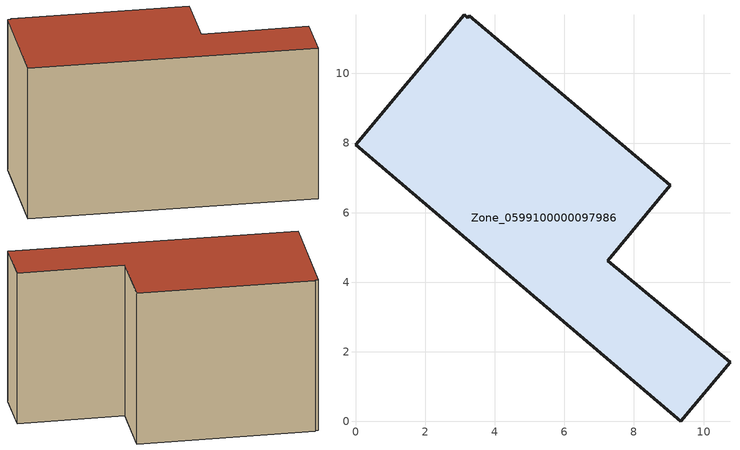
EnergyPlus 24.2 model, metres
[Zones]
Zone_0599100000097986
 floor ground (C_G): 3.27,11.65 9.05,6.78 7.25,4.62 10.76,1.7 9.35,0 0,7.95 3.13,11.69 3.22,11.6 z0
 wall outside (C_F): 9.35,0 10.76,1.7 7.25,4.62 9.05,6.78 3.27,11.65 3.22,11.6 3.13,11.69 0,7.95 9.35,0 z0:6.93
 roof outside (C_R): 9.05,6.78 3.27,11.65 3.22,11.6 3.13,11.69 0,7.95 9.35,0 10.76,1.7 7.25,4.62 z6.93
[BUILDING]
Pand.0599100000097986: North Axis=0; Terrain=City; Loads Convergence Tolerance Value=0.04; Temperature Convergence Tolerance Value=0.4; Solar Distribution=FullExterior; Maximum Number of Warmup Days=25; Minimum Number of Warmup Days=1
[Site:Location]
Rotterdam.The.Hague.AP_ZH_NLD Design_Conditions: Latitude=51.96; Longitude=4.45; Time Zone=1; Elevation=-4.5
[SITE:GROUNDTEMPERATURE:BUILDINGSURFACE]
18, 18, 18, 18, 18, 18, 18, 18, 18, 18, 18, 18
[MATERIAL] Thermal Absorptance=0.9; Solar Absorptance=0.7; Visible Absorptance=0.7
Name | Roughness | Thickness | Conductivity | Density | Specific Heat
G.TI.1946 | MediumSmooth | 0.15 | 1 | 540 | 1210
F.TI.1946 | Rough | 0.3 | 0.857143 | 1920 | 840
R.TI.1946 | MediumRough | 0.2 | 0.1 | 1500 | 1000
[CONSTRUCTION]
C_G: G.TI.1946
C_F: F.TI.1946
C_R: R.TI.1946
[ZONE]
Zone_0599100000097986: Type=1; Multiplier=1; Ceiling Height=Autocalculate; Volume=Autocalculate; Floor Area=autocalculate; Part of Total Floor Area=Yes
[ZONEINFILTRATION:DESIGNFLOWRATE]
Infil_Zone_0599100000097986: Zone or ZoneList or Space or SpaceList=Zone_0599100000097986; Schedule=AlwaysOn; Design Flow Rate Calculation Method=Flow/Area; Flow Rate per Floor Area=0.003; Constant Term Coefficient=1; Temperature Term Coefficient=0; Velocity Term Coefficient=0; Velocity Squared Term Coefficient=0
[HVACTEMPLATE:ZONE:IDEALLOADSAIRSYSTEM]
Zone_0599100000097986: Maximum Heating Supply Air Temperature=50; Minimum Cooling Supply Air Temperature=13; Maximum Heating Supply Air Humidity Ratio=0.0156; Minimum Cooling Supply Air Humidity Ratio=0.0077; Heating Limit=NoLimit; Cooling Limit=NoLimit; Dehumidification Control Type=ConstantSensibleHeatRatio; Cooling Sensible Heat Ratio=0.7; Dehumidification Setpoint=60; Humidification Control Type=None; Humidification Setpoint=30; Outdoor Air Method=None; Outdoor Air Flow Rate per Person=0.00944; Outdoor Air Flow Rate per Zone Floor Area=0; Outdoor Air Flow Rate per Zone=0; Demand Controlled Ventilation Type=None; Outdoor Air Economizer Type=NoEconomizer; Heat Recovery Type=None; Sensible Heat Recovery Effectiveness=0.7; Latent Heat Recovery Effectiveness=0.65
[ZONECONTROL:THERMOSTAT]
ThermostatControl_Zone_0599100000097986: Zone or ZoneList=Zone_0599100000097986; Control Type Schedule=DualSetpointControlType; Control 1=Thermostat_Zone_0599100000097986; Temperature Difference Between Cutout And Setpoint=0
[THERMOSTATSETPOINT:DUALSETPOINT]
Thermostat_Zone_0599100000097986: Heating Setpoint Temperature Schedule=HeatingSetpoint_Zone_0599100000097986; Cooling Setpoint Temperature Schedule=CoolingSetpoint_Zone_0599100000097986
[SCHEDULE:COMPACT]
HeatingSetpoint_Zone_0599100000097986: Through: 12/31, For: AllDays, Until: 24:00, 21
CoolingSetpoint_Zone_0599100000097986: Through: 12/31, For: AllDays, Until: 24:00, 24
DualSetpointControlType: Through: 12/31, For: AllDays, Until: 24:00, 4
AlwaysOn: Through: 12/31, For: AllDays, Until: 24:00, 1
